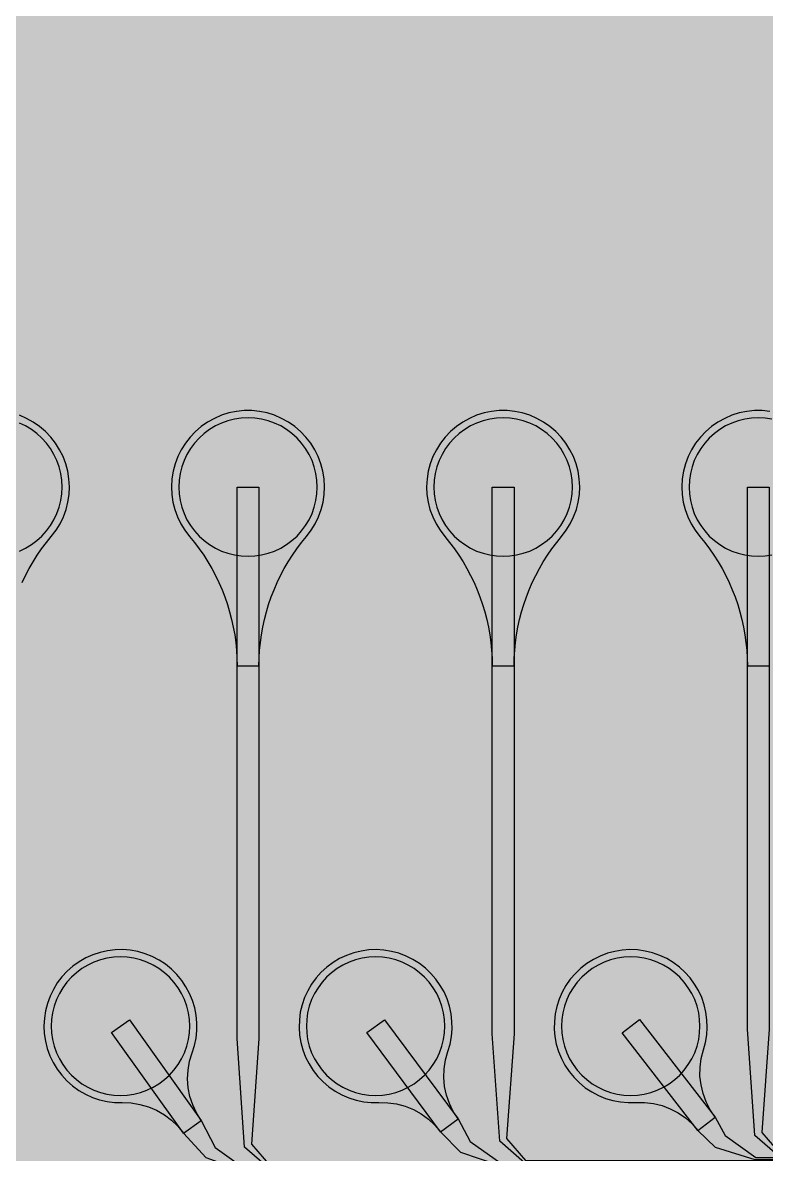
# Model space of a CAD drawing. Header units: metres. Extents: x -7231 to 10969, y -37556 to 1873.
# Drawn here: x 5872 to 6893, y -28847 to -27294 of the extents above; entities that cross this region are included whole.
import ezdxf

# ---------------------------------------------------------------- set-up
doc = ezdxf.new("R2010")
doc.units = ezdxf.units.M
for name, color, linetype in [('Metal1', 4, 'CONTINUOUS'), ('Metal2', 3, 'CONTINUOUS'), ('Polyimide', 7, 'CONTINUOUS'), ('Polyimide_Negative', 5, 'CONTINUOUS')]:
    doc.layers.add(name, color=color, linetype=linetype)

msp = doc.modelspace()

# ---------------------------------------------------------------- hatches: boundary and pattern name
at = {"layer": 'Polyimide'}
msp.add_hatch(color=7, dxfattribs=at).paths.add_polyline_path([(4065.7, -468), (4066.7, -502), (4068.5, -536), (4071.4, -570), (4075.5, -604), (4081, -638), (4088, -672), (4096.5, -706), (4106.6, -740), (4118.3, -774), (4131.6, -808), (4146.5, -842), (4162.9, -876), (4180.7, -910), (4199.8, -944), (4220.2, -978), (4241.7, -1012), (4264.2, -1046), (4287.5, -1080), (4311.5, -1114), (4336, -1148), (4360.9, -1182), (4385.9, -1216), (4410.9, -1250), (4435.7, -1284), (4460.2, -1318), (4484.2, -1352), (4507.5, -1385.9), (4530, -1419.9), (4551.5, -1453.9), (4571.9, -1487.9), (4591.1, -1521.9), (4608.9, -1555.9), (4625.3, -1589.9), (4640.1, -1623.9), (4653.4, -1657.9), (4665.1, -1691.9), (4675.2, -1725.9), (4683.7, -1759.9), (4690.7, -1793.9), (4696.2, -1827.9), (4700.3, -1861.9), (4703.2, -1895.9), (4705.1, -1929.9), (4706.1, -1963.9), (4706.4, -1997.9), (4706.5, -2031.9), (4706.5, -4793), (4710, -4838.4), (4720.2, -4882.7), (4737.1, -4925), (4760.1, -4964.2), (4788.9, -4999.5), (4822.6, -5030), (4860.5, -5055.1), (4901.8, -5074.2), (4901.8, -5074.2), (4970.7, -5105.2), (5034.7, -5145.3), (5092.8, -5193.5), (5143.8, -5249.2), (5186.9, -5311.2), (5221.2, -5378.4), (5246.2, -5449.7), (5261.4, -5523.7), (5266.5, -5599), (5261.4, -5674.3), (5246.2, -5748.3), (5221.2, -5819.6), (5186.9, -5886.8), (5143.8, -5948.8), (5092.8, -6004.5), (5034.7, -6052.7), (4970.7, -6092.8), (4901.8, -6123.8), (4860.5, -6142.9), (4822.6, -6168), (4788.9, -6198.5), (4760.1, -6233.8), (4737.1, -6273), (4720.2, -6315.3), (4710, -6359.6), (4706.5, -6405), (4706.5, -9221.5), (4710, -9266.9), (4720.2, -9311.2), (4737.1, -9353.5), (4760.1, -9392.7), (4788.9, -9428), (4822.6, -9458.5), (4860.5, -9483.6), (4901.8, -9502.7), (4970.7, -9533.7), (5034.7, -9573.8), (5092.8, -9622), (5143.8, -9677.7), (5186.9, -9739.7), (5221.2, -9806.9), (5246.2, -9878.2), (5261.4, -9952.2), (5266.5, -10027.5), (5261.4, -10102.8), (5246.2, -10176.8), (5221.2, -10248.1), (5186.9, -10315.3), (5143.8, -10377.3), (5092.8, -10433), (5034.7, -10481.2), (4970.7, -10521.3), (4901.8, -10552.3), (4860.5, -10571.4), (4822.6, -10596.5), (4788.9, -10627), (4760.1, -10662.3), (4737.1, -10701.5), (4720.2, -10743.8), (4710, -10788.1), (4706.5, -10833.5), (4706.5, -13650), (4710, -13695.4), (4720.2, -13739.7), (4737.1, -13782), (4760.1, -13821.2), (4788.9, -13856.5), (4822.6, -13887), (4860.5, -13912.1), (4901.8, -13931.2), (4970.7, -13962.2), (5034.7, -14002.2), (5092.8, -14050.5), (5143.8, -14106.2), (5186.9, -14168.2), (5221.2, -14235.4), (5246.2, -14306.7), (5261.4, -14380.7), (5266.5, -14456), (5261.4, -14531.3), (5246.2, -14605.3), (5221.2, -14676.5), (5186.9, -14743.8), (5143.8, -14805.8), (5092.8, -14861.5), (5034.7, -14909.7), (4970.7, -14949.8), (4901.8, -14980.8), (4860.5, -14999.9), (4822.6, -15025), (4788.9, -15055.5), (4760.1, -15090.8), (4737.1, -15130), (4720.2, -15172.3), (4710, -15216.6), (4706.5, -15262), (4706.5, -15456), (4720.9, -15750), (4764.1, -16041.3), (4835.7, -16326.8), (4934.9, -16604), (5060.7, -16870.2), (5212.1, -17122.7), (5387.5, -17359.2), (5585.2, -17577.3), (5803.3, -17775), (6039.8, -17950.4), (6292.3, -18101.8), (6558.4, -18227.6), (6835.6, -18326.8), (7121.2, -18398.3), (7412.4, -18441.5), (7706.5, -18456), (9969, -18456), (10047.4, -18459.8), (10125.1, -18471.4), (10201.2, -18490.4), (10275.2, -18516.9), (10346.1, -18550.5), (10413.5, -18590.8), (10476.5, -18637.6), (10534.7, -18690.3), (10587.4, -18748.5), (10634.2, -18811.5), (10674.5, -18878.9), (10708.1, -18949.8), (10734.6, -19023.8), (10753.6, -19099.9), (10765.2, -19177.6), (10769, -19256), (10769, -20895.8), (10730.2, -20951.4), (10694.6, -21009.1), (10662.2, -21068.6), (10633.2, -21129.9), (10607.6, -21192.7), (10585.5, -21256.7), (10566.9, -21322), (10552, -21388.1), (10540.8, -21455), (10533.4, -21522.3), (10529.6, -21590), (10529.6, -21657.8), (10533.4, -21725.5), (10540.8, -21792.9), (10552, -21859.7), (10566.9, -21925.9), (10585.5, -21991.1), (10607.6, -22055.2), (10633.2, -22117.9), (10662.2, -22179.2), (10694.6, -22238.7), (10730.2, -22296.4), (10769, -22352), (10769, -32454.2), (10728.7, -32510.5), (10691.7, -32568.9), (10658, -32629.3), (10627.8, -32691.6), (10601.2, -32755.4), (10578.2, -32820.7), (10558.9, -32887.1), (10543.4, -32954.5), (10531.8, -33022.7), (10524, -33091.4), (10520.1, -33160.5), (10520.1, -33229.7), (10524, -33298.8), (10531.8, -33367.5), (10543.4, -33435.7), (10558.9, -33503.1), (10578.2, -33569.5), (10601.2, -33634.8), (10627.8, -33698.6), (10658, -33760.8), (10691.7, -33821.3), (10728.7, -33879.7), (10769, -33936), (10769, -36556), (10765.2, -36634.4), (10753.6, -36712.1), (10734.6, -36788.2), (10708.1, -36862.1), (10674.5, -36933.1), (10634.2, -37000.5), (10587.4, -37063.5), (10534.7, -37121.7), (10476.5, -37174.4), (10413.5, -37221.2), (10346.1, -37261.5), (10275.2, -37295.1), (10201.2, -37321.6), (10125.1, -37340.6), (10047.4, -37352.1), (9969, -37356), (-6231, -37356), (-6309.4, -37352.1), (-6387.1, -37340.6), (-6463.2, -37321.6), (-6537.2, -37295.1), (-6608.1, -37261.5), (-6675.5, -37221.2), (-6738.5, -37174.4), (-6796.7, -37121.7), (-6849.4, -37063.5), (-6896.2, -37000.5), (-6936.5, -36933.1), (-6970.1, -36862.1), (-6996.6, -36788.2), (-7015.6, -36712.1), (-7027.2, -36634.4), (-7031, -36556), (-7031, -33936), (-6990.7, -33879.8), (-6953.7, -33821.3), (-6920, -33760.9), (-6889.8, -33698.6), (-6863.2, -33634.8), (-6840.2, -33569.5), (-6820.9, -33503.1), (-6805.4, -33435.7), (-6793.7, -33367.5), (-6785.9, -33298.8), (-6782, -33229.7), (-6782, -33160.5), (-6785.9, -33091.4), (-6793.7, -33022.7), (-6805.4, -32954.5), (-6820.9, -32887.1), (-6840.2, -32820.6), (-6863.2, -32755.4), (-6889.8, -32691.5), (-6920, -32629.3), (-6953.7, -32568.9), (-6990.7, -32510.4), (-7031, -32454.2), (-7031, -22364.8), (-6990.7, -22308.6), (-6953.7, -22250.1), (-6920, -22189.7), (-6889.8, -22127.5), (-6863.2, -22063.6), (-6840.2, -21998.4), (-6820.9, -21931.9), (-6805.4, -21864.5), (-6793.7, -21796.3), (-6785.9, -21727.6), (-6782, -21658.5), (-6782, -21589.3), (-6785.9, -21520.3), (-6793.7, -21451.5), (-6805.4, -21383.3), (-6820.9, -21315.9), (-6840.2, -21249.5), (-6863.2, -21184.2), (-6889.8, -21120.4), (-6920, -21058.1), (-6953.7, -20997.7), (-6990.7, -20939.3), (-7031, -20883), (-7031, -19256), (-7027.2, -19177.6), (-7015.6, -19099.9), (-6996.6, -19023.8), (-6970.1, -18949.8), (-6936.5, -18878.9), (-6896.2, -18811.5), (-6849.4, -18748.5), (-6796.7, -18690.3), (-6738.5, -18637.6), (-6675.5, -18590.8), (-6608.1, -18550.5), (-6537.2, -18516.9), (-6463.2, -18490.4), (-6387.1, -18471.4), (-6309.4, -18459.8), (-6231, -18456), (-3968.5, -18456), (-3674.4, -18441.5), (-3383.2, -18398.3), (-3097.6, -18326.8), (-2820.4, -18227.6), (-2554.3, -18101.8), (-2301.8, -17950.4), (-2065.3, -17775), (-1847.2, -17577.3), (-1649.5, -17359.2), (-1474.1, -17122.7), (-1322.7, -16870.2), (-1196.9, -16604), (-1097.7, -16326.8), (-1026.1, -16041.3), (-982.9, -15750), (-968.5, -15456), (-968.5, -15262), (-972, -15216.6), (-982.2, -15172.3), (-999.1, -15130), (-1022.1, -15090.8), (-1050.9, -15055.5), (-1084.6, -15025), (-1122.5, -14999.9), (-1163.8, -14980.8), (-1232.7, -14949.8), (-1296.7, -14909.7), (-1354.8, -14861.5), (-1405.8, -14805.8), (-1448.9, -14743.8), (-1483.2, -14676.5), (-1508.2, -14605.3), (-1523.4, -14531.3), (-1528.5, -14456), (-1523.4, -14380.7), (-1508.2, -14306.7), (-1483.2, -14235.4), (-1448.9, -14168.2), (-1405.8, -14106.2), (-1354.8, -14050.5), (-1296.7, -14002.2), (-1232.7, -13962.2), (-1163.8, -13931.2), (-1122.5, -13912.1), (-1084.6, -13887), (-1050.9, -13856.5), (-1022.1, -13821.2), (-999.1, -13782), (-982.2, -13739.7), (-972, -13695.4), (-968.5, -13650), (-968.5, -12309.6), (-972, -12264.3), (-982.2, -12219.9), (-999.1, -12177.7), (-1022.1, -12138.5), (-1050.9, -12103.2), (-1084.6, -12072.6), (-1122.5, -12047.5), (-1163.8, -12028.5), (-1232.7, -11997.4), (-1296.7, -11957.4), (-1354.8, -11909.1), (-1405.8, -11853.5), (-1448.9, -11791.5), (-1483.2, -11724.2), (-1508.2, -11653), (-1523.4, -11579), (-1528.5, -11503.7), (-1523.4, -11428.3), (-1508.2, -11354.4), (-1483.2, -11283.1), (-1448.9, -11215.9), (-1405.8, -11153.8), (-1354.8, -11098.2), (-1296.7, -11049.9), (-1232.7, -11009.9), (-1163.8, -10978.8), (-1122.5, -10959.8), (-1084.6, -10934.7), (-1050.9, -10904.1), (-1022.1, -10868.9), (-999.1, -10829.6), (-982.2, -10787.4), (-972, -10743), (-968.5, -10697.7), (-968.5, -9357.3), (-972, -9311.9), (-982.2, -9267.6), (-999.1, -9225.4), (-1022.1, -9186.1), (-1050.9, -9150.8), (-1084.6, -9120.3), (-1122.5, -9095.2), (-1163.8, -9076.2), (-1163.8, -9076.2), (-1232.7, -9045.1), (-1296.7, -9005.1), (-1354.8, -8956.8), (-1405.8, -8901.1), (-1448.9, -8839.1), (-1483.2, -8771.9), (-1508.2, -8700.6), (-1523.4, -8626.7), (-1528.5, -8551.3), (-1523.4, -8476), (-1508.2, -8402), (-1483.2, -8330.8), (-1448.9, -8263.5), (-1405.8, -8201.5), (-1354.8, -8145.9), (-1296.7, -8097.6), (-1232.7, -8057.6), (-1163.8, -8026.5), (-1163.8, -8026.5), (-1122.5, -8007.4), (-1084.6, -7982.4), (-1050.9, -7951.8), (-1022.1, -7916.5), (-999.1, -7877.3), (-982.2, -7835), (-972, -7790.7), (-968.5, -7745.4), (-968.5, -6405), (-972, -6359.6), (-982.2, -6315.3), (-999.1, -6273), (-1022.1, -6233.8), (-1050.9, -6198.5), (-1084.6, -6168), (-1122.5, -6142.9), (-1163.8, -6123.8), (-1163.8, -6123.8), (-1232.7, -6092.8), (-1296.7, -6052.7), (-1354.8, -6004.5), (-1405.8, -5948.8), (-1448.9, -5886.8), (-1483.2, -5819.6), (-1508.2, -5748.3), (-1523.4, -5674.3), (-1528.5, -5599), (-1523.4, -5523.7), (-1508.2, -5449.7), (-1483.2, -5378.4), (-1448.9, -5311.2), (-1405.8, -5249.2), (-1354.8, -5193.5), (-1296.7, -5145.3), (-1232.7, -5105.2), (-1163.8, -5074.2), (-1163.8, -5074.2), (-1122.5, -5055.1), (-1084.6, -5030), (-1050.9, -4999.5), (-1022.1, -4964.2), (-999.1, -4925), (-982.2, -4882.7), (-972, -4838.4), (-968.5, -4793), (-968.5, -2031.9), (-968.4, -1997.9), (-968.1, -1963.9), (-967.1, -1929.9), (-965.2, -1895.9), (-962.2, -1861.9), (-958, -1827.9), (-952.4, -1793.9), (-945.3, -1759.9), (-936.6, -1725.9), (-926.4, -1691.9), (-914.4, -1657.9), (-900.9, -1623.9), (-885.7, -1589.9), (-869.1, -1555.9), (-850.9, -1521.9), (-831.4, -1487.9), (-810.6, -1453.9), (-788.7, -1419.9), (-765.8, -1385.9), (-742.1, -1352), (-717.6, -1318), (-692.7, -1284), (-667.4, -1250), (-641.9, -1216), (-616.4, -1182), (-591.1, -1148), (-566.1, -1114), (-541.7, -1080), (-517.9, -1046), (-495, -1012), (-473.1, -978), (-452.4, -944), (-432.8, -910), (-414.7, -876), (-398, -842), (-382.9, -808), (-369.3, -774), (-357.4, -740), (-347.1, -706), (-338.4, -672), (-331.3, -638), (-325.7, -604), (-321.5, -570), (-318.6, -536), (-316.7, -502), (-315.7, -468), (-315.3, -434), (-315.2, -400), (-315.2, 401), (-315.2, 451), (-315.2, 1644), (-270.2, 1644), (-270, 1637.1), (-269.4, 1630.3), (-268.2, 1623.5), (-266.7, 1616.8), (-264.7, 1610.2), (-262.3, 1603.8), (-259.4, 1597.6), (-256.2, 1591.5), (-252.6, 1585.7), (-248.6, 1580.1), (-244.2, 1574.8), (-239.5, 1569.8), (-234.5, 1565.1), (-229.2, 1560.7), (-223.6, 1556.7), (-217.8, 1553.1), (-211.7, 1549.8), (-205.4, 1547), (-199, 1544.6), (-192.4, 1542.6), (-185.7, 1541), (-179, 1539.9), (-172.1, 1539.2), (-165.2, 1539), (-158.4, 1539.2), (-151.5, 1539.9), (-144.8, 1541), (-138.1, 1542.6), (-131.5, 1544.6), (-125.1, 1547), (-118.8, 1549.8), (-112.8, 1553.1), (-106.9, 1556.7), (-101.3, 1560.7), (-96, 1565.1), (-91, 1569.8), (-86.3, 1574.8), (-81.9, 1580.1), (-77.9, 1585.7), (-74.3, 1591.5), (-71.1, 1597.6), (-68.2, 1603.8), (-65.8, 1610.2), (-63.8, 1616.8), (-62.3, 1623.5), (-61.1, 1630.3), (-60.5, 1637.1), (-60.2, 1644), (1853, 1644), (1853, 1573), (3815.2, 1573), (3815.5, 1579.5), (3816.1, 1586.1), (3817.2, 1592.5), (3818.7, 1598.9), (3820.6, 1605.1), (3822.9, 1611.3), (3825.6, 1617.2), (3828.6, 1623), (3832.1, 1628.6), (3835.9, 1633.9), (3840.1, 1638.9), (3844.5, 1643.7), (3849.3, 1648.2), (3854.4, 1652.3), (3859.7, 1656.1), (3865.2, 1659.6), (3871, 1662.7), (3877, 1665.4), (3883.1, 1667.7), (3889.4, 1669.6), (3895.7, 1671.1), (3902.2, 1672.1), (3908.7, 1672.8), (3915.2, 1673), (3921.8, 1672.8), (3928.3, 1672.1), (3934.8, 1671.1), (3941.1, 1669.6), (3947.4, 1667.7), (3953.5, 1665.4), (3959.5, 1662.7), (3965.2, 1659.6), (3970.8, 1656.1), (3976.1, 1652.3), (3981.2, 1648.2), (3986, 1643.7), (3990.4, 1638.9), (3994.6, 1633.9), (3998.4, 1628.6), (4001.9, 1623), (4004.9, 1617.2), (4007.6, 1611.3), (4009.9, 1605.1), (4011.8, 1598.9), (4013.3, 1592.5), (4014.4, 1586.1), (4015, 1579.5), (4015.2, 1573), (4065.2, 1573), (4065.2, 451), (4065.2, 401), (4065.2, -400), (4065.3, -434), (4065.7, -468)])

# ---------------------------------------------------------------- linework, layer by layer
at = {"layer": 'Metal1'}
for points in [[(2432.8, -19211.9), (2432.8, -30154.3), (2461.7, -30183.2), (9402.8, -30183.2), (9431.8, -30154.3), (9431.8, -28879.7), (9402.8, -28850.7), (6910.8, -28850.7), (6876.7, -28821), (6866.5, -28675.3), (6866.5, -27931), (6896.5, -27931), (6896.5, -28675.3), (6886.3, -28817), (6912.2, -28847.2), (9404.2, -28847.2), (9435.2, -28878.3), (9435.2, -30155.7), (9404.2, -30186.8), (2460.3, -30186.8), (2429.2, -30155.7), (2429.2, -19211.9)], [(2440.8, -19211.9), (2440.8, -30146.3), (2469.7, -30175.2), (9394.8, -30175.2), (9423.8, -30146.3), (9423.8, -28887.7), (9394.8, -28858.8), (6560.8, -28858.8), (6526.8, -28829), (6516.5, -28681.7), (6516.5, -27931), (6546.5, -27931), (6546.5, -28681.7), (6536.2, -28825), (6562.2, -28855.2), (9396.2, -28855.2), (9427.3, -28886.3), (9427.3, -30147.7), (9396.2, -30178.7), (2468.3, -30178.7), (2437.2, -30147.7), (2437.2, -19211.9)], [(2448.7, -19211.9), (2448.7, -30138.3), (2477.7, -30167.2), (9386.8, -30167.2), (9415.8, -30138.3), (9415.8, -28895.7), (9386.8, -28866.8), (6210.8, -28866.8), (6176.8, -28837), (6166.5, -28688.1), (6166.5, -27931), (6196.5, -27931), (6196.5, -28688.1), (6186.2, -28833), (6212.2, -28863.2), (9388.2, -28863.2), (9419.2, -28894.3), (9419.2, -30139.7), (9388.2, -30170.7), (2476.3, -30170.7), (2445.2, -30139.7), (2445.2, -19211.9)], [(5871.5, -28062.1), (5876.1, -28052.4), (5881.2, -28042.9), (5886.6, -28033.6), (5892.3, -28024.6), (5898.4, -28015.8), (5904.9, -28007.2), (5911.6, -27998.9), (5918.1, -27990.4), (5923.6, -27981.4), (5928.2, -27971.8), (5931.9, -27961.9), (5934.5, -27951.6), (5936, -27941.1), (5936.5, -27930.5), (5935.9, -27919.9), (5934.3, -27909.4), (5931.6, -27899.2), (5927.8, -27889.3), (5923.1, -27879.8), (5917.5, -27870.8), (5911, -27862.4), (5903.7, -27854.7), (5895.6, -27847.8), (5886.9, -27841.8), (5877.6, -27836.7), (5867.9, -27832.5)], [(6897.4, -27827.2), (6886.8, -27826.1), (6876.2, -27826.1), (6865.6, -27827.2), (6855.3, -27829.3), (6845.1, -27832.5), (6835.4, -27836.7), (6826.1, -27841.8), (6817.4, -27847.8), (6809.3, -27854.7), (6802, -27862.4), (6795.5, -27870.8), (6789.9, -27879.8), (6785.2, -27889.3), (6781.4, -27899.2), (6778.7, -27909.4), (6777.1, -27919.9), (6776.5, -27930.5), (6777, -27941.1), (6778.5, -27951.6), (6781.1, -27961.9), (6784.8, -27971.8), (6789.4, -27981.4), (6794.9, -27990.4), (6801.4, -27998.9), (6808.1, -28007.2), (6814.6, -28015.8), (6820.7, -28024.6), (6826.4, -28033.6), (6831.8, -28042.9), (6836.9, -28052.4), (6841.5, -28062.1), (6845.8, -28071.9), (6849.7, -28081.9), (6853.2, -28092.1), (6856.3, -28102.4), (6859, -28112.7), (6861.3, -28123.2), (6863.2, -28133.8), (6864.6, -28144.4), (6865.7, -28155.1), (6866.3, -28165.8), (6866.5, -28176.6), (6896.5, -28176.6)]]:
    msp.add_lwpolyline(points, dxfattribs=at)
for points in [[(6196.5, -28176.6), (6196.7, -28165.8), (6197.3, -28155.1), (6198.4, -28144.4), (6199.8, -28133.8), (6201.7, -28123.2), (6204, -28112.7), (6206.7, -28102.4), (6209.8, -28092.1), (6213.3, -28081.9), (6217.2, -28071.9), (6221.5, -28062.1), (6226.1, -28052.4), (6231.2, -28042.9), (6236.6, -28033.6), (6242.3, -28024.6), (6248.4, -28015.8), (6254.9, -28007.2), (6261.6, -27998.9), (6268.1, -27990.4), (6273.6, -27981.4), (6278.2, -27971.8), (6281.9, -27961.9), (6284.5, -27951.6), (6286, -27941.1), (6286.5, -27930.5), (6285.9, -27919.9), (6284.3, -27909.4), (6281.6, -27899.2), (6277.8, -27889.3), (6273.1, -27879.8), (6267.5, -27870.8), (6261, -27862.4), (6253.7, -27854.7), (6245.6, -27847.8), (6236.9, -27841.8), (6227.6, -27836.7), (6217.9, -27832.5), (6207.7, -27829.3), (6197.4, -27827.2), (6186.8, -27826.1), (6176.2, -27826.1), (6165.6, -27827.2), (6155.3, -27829.3), (6145.1, -27832.5), (6135.4, -27836.7), (6126.1, -27841.8), (6117.4, -27847.8), (6109.3, -27854.7), (6102, -27862.4), (6095.5, -27870.8), (6089.9, -27879.8), (6085.2, -27889.3), (6081.4, -27899.2), (6078.7, -27909.4), (6077.1, -27919.9), (6076.5, -27930.5), (6077, -27941.1), (6078.5, -27951.6), (6081.1, -27961.9), (6084.8, -27971.8), (6089.4, -27981.4), (6094.9, -27990.4), (6101.4, -27998.9), (6108.1, -28007.2), (6114.6, -28015.8), (6120.7, -28024.6), (6126.4, -28033.6), (6131.8, -28042.9), (6136.9, -28052.4), (6141.5, -28062.1), (6145.8, -28071.9), (6149.7, -28081.9), (6153.2, -28092.1), (6156.3, -28102.4), (6159, -28112.7), (6161.3, -28123.2), (6163.2, -28133.8), (6164.6, -28144.4), (6165.7, -28155.1), (6166.3, -28165.8), (6166.5, -28176.6), (6196.5, -28176.6)], [(6546.5, -28176.6), (6546.7, -28165.8), (6547.3, -28155.1), (6548.4, -28144.4), (6549.8, -28133.8), (6551.7, -28123.2), (6554, -28112.7), (6556.7, -28102.4), (6559.8, -28092.1), (6563.3, -28081.9), (6567.2, -28071.9), (6571.5, -28062.1), (6576.1, -28052.4), (6581.2, -28042.9), (6586.6, -28033.6), (6592.3, -28024.6), (6598.4, -28015.8), (6604.9, -28007.2), (6611.6, -27998.9), (6618.1, -27990.4), (6623.6, -27981.4), (6628.2, -27971.8), (6631.9, -27961.9), (6634.5, -27951.6), (6636, -27941.1), (6636.5, -27930.5), (6635.9, -27919.9), (6634.3, -27909.4), (6631.6, -27899.2), (6627.8, -27889.3), (6623.1, -27879.8), (6617.5, -27870.8), (6611, -27862.4), (6603.7, -27854.7), (6595.6, -27847.8), (6586.9, -27841.8), (6577.6, -27836.7), (6567.9, -27832.5), (6557.7, -27829.3), (6547.4, -27827.2), (6536.8, -27826.1), (6526.2, -27826.1), (6515.6, -27827.2), (6505.3, -27829.3), (6495.1, -27832.5), (6485.4, -27836.7), (6476.1, -27841.8), (6467.4, -27847.8), (6459.3, -27854.7), (6452, -27862.4), (6445.5, -27870.8), (6439.9, -27879.8), (6435.2, -27889.3), (6431.4, -27899.2), (6428.7, -27909.4), (6427.1, -27919.9), (6426.5, -27930.5), (6427, -27941.1), (6428.5, -27951.6), (6431.1, -27961.9), (6434.8, -27971.8), (6439.4, -27981.4), (6444.9, -27990.4), (6451.4, -27998.9), (6458.1, -28007.2), (6464.6, -28015.8), (6470.7, -28024.6), (6476.4, -28033.6), (6481.8, -28042.9), (6486.9, -28052.4), (6491.5, -28062.1), (6495.8, -28071.9), (6499.7, -28081.9), (6503.2, -28092.1), (6506.3, -28102.4), (6509, -28112.7), (6511.3, -28123.2), (6513.2, -28133.8), (6514.6, -28144.4), (6515.7, -28155.1), (6516.3, -28165.8), (6516.5, -28176.6), (6546.5, -28176.6)]]:
    msp.add_lwpolyline(points, close=True, dxfattribs=at)
at = {"layer": 'Metal2'}
for points in [[(2436.7, -19211.9), (2436.7, -30150.3), (2465.7, -30179.2), (9398.8, -30179.2), (9427.8, -30150.3), (9427.8, -28883.7), (9398.8, -28854.7), (6877.3, -28854.7), (6822.7, -28837.4), (6798.7, -28814.3), (6694.6, -28680.2), (6718.4, -28661.8), (6822.4, -28795.9), (6835.9, -28821.2), (6878.1, -28851.2), (9400.2, -28851.2), (9431.2, -28882.3), (9431.2, -30151.7), (9400.2, -30182.7), (2464.3, -30182.7), (2433.2, -30151.7), (2433.2, -19211.9)], [(2444.7, -19211.9), (2444.7, -30142.3), (2473.7, -30171.2), (9390.8, -30171.2), (9419.8, -30142.3), (9419.8, -28891.7), (9390.8, -28862.7), (6527.3, -28862.7), (6473.5, -28844.5), (6445.7, -28816.2), (6344.5, -28679.9), (6368.5, -28662.1), (6469.8, -28798.3), (6486.2, -28829.4), (6528.1, -28859.2), (9392.2, -28859.2), (9423.2, -28890.3), (9423.2, -30143.7), (9392.2, -30174.8), (2472.3, -30174.8), (2441.2, -30143.7), (2441.2, -19211.9)], [(2452.7, -19211.9), (2452.7, -30134.3), (2481.7, -30163.2), (9382.8, -30163.2), (9411.8, -30134.3), (9411.8, -28899.7), (9382.8, -28870.8), (6177.3, -28870.8), (6124.2, -28851.6), (6092.8, -28817.9), (5994.3, -28679.7), (6018.7, -28662.3), (6117.3, -28800.5), (6136.4, -28837.5), (6178.1, -28867.2), (9384.2, -28867.2), (9415.2, -28898.3), (9415.2, -30135.7), (9384.2, -30166.7), (2480.3, -30166.7), (2449.2, -30135.7), (2449.2, -19211.9)]]:
    msp.add_lwpolyline(points, dxfattribs=at)
for points in [[(6117.3, -28800.5), (6110.8, -28790.1), (6105.6, -28779.1), (6101.9, -28767.5), (6099.5, -28755.5), (6098.7, -28743.4), (6099.3, -28731.2), (6101.4, -28719.2), (6104.9, -28707.6), (6108.1, -28697.6), (6110.2, -28687.3), (6111.3, -28676.9), (6111.4, -28666.4), (6110.4, -28656), (6108.4, -28645.7), (6105.4, -28635.7), (6101.4, -28626), (6096.4, -28616.8), (6090.5, -28608.1), (6083.9, -28600), (6076.4, -28592.6), (6068.2, -28586.1), (6059.5, -28580.3), (6050.2, -28575.5), (6040.4, -28571.6), (6030.4, -28568.7), (6020, -28566.9), (6009.6, -28566), (5999.1, -28566.3), (5988.7, -28567.5), (5978.5, -28569.8), (5968.5, -28573.1), (5959, -28577.4), (5949.9, -28582.6), (5941.3, -28588.7), (5933.5, -28595.6), (5926.3, -28603.2), (5919.9, -28611.6), (5914.5, -28620.5), (5909.9, -28629.9), (5906.3, -28639.7), (5903.6, -28649.9), (5902.1, -28660.2), (5901.5, -28670.7), (5902, -28681.2), (5903.5, -28691.5), (5906.1, -28701.7), (5909.7, -28711.6), (5914.2, -28721), (5919.6, -28730), (5925.9, -28738.3), (5933, -28746), (5940.9, -28753), (5949.4, -28759.1), (5958.5, -28764.4), (5968, -28768.7), (5977.9, -28772), (5988.1, -28774.4), (5998.5, -28775.7), (6009, -28776), (6021.2, -28776.4), (6033.2, -28778.3), (6044.9, -28781.7), (6056.1, -28786.5), (6066.7, -28792.6), (6076.4, -28799.9), (6085.2, -28808.4), (6092.8, -28817.9), (6117.3, -28800.5)], [(6469.8, -28798.3), (6463.1, -28788.1), (6457.7, -28777.1), (6453.7, -28765.6), (6451.2, -28753.7), (6450.1, -28741.6), (6450.5, -28729.4), (6452.3, -28717.4), (6455.6, -28705.6), (6458.6, -28695.6), (6460.5, -28685.3), (6461.4, -28674.8), (6461.3, -28664.4), (6460.1, -28653.9), (6457.9, -28643.7), (6454.7, -28633.7), (6450.5, -28624.1), (6445.3, -28615), (6439.3, -28606.4), (6432.4, -28598.5), (6424.8, -28591.3), (6416.6, -28584.9), (6407.7, -28579.3), (6398.3, -28574.7), (6388.5, -28571), (6378.3, -28568.3), (6368, -28566.6), (6357.5, -28566), (6347.1, -28566.4), (6336.7, -28567.9), (6326.5, -28570.4), (6316.6, -28573.9), (6307.1, -28578.3), (6298.1, -28583.7), (6289.7, -28590), (6282, -28597), (6275, -28604.8), (6268.8, -28613.3), (6263.5, -28622.3), (6259.1, -28631.8), (6255.7, -28641.7), (6253.2, -28651.9), (6251.9, -28662.3), (6251.5, -28672.8), (6252.2, -28683.2), (6254, -28693.6), (6256.7, -28703.7), (6260.5, -28713.5), (6265.2, -28722.8), (6270.8, -28731.7), (6277.3, -28739.9), (6284.5, -28747.5), (6292.5, -28754.2), (6301.1, -28760.2), (6310.3, -28765.3), (6319.9, -28769.4), (6329.9, -28772.6), (6340.2, -28774.7), (6350.6, -28775.8), (6361.1, -28775.9), (6373.3, -28776.1), (6385.3, -28777.8), (6397.1, -28780.9), (6408.4, -28785.5), (6419.1, -28791.4), (6428.9, -28798.5), (6437.8, -28806.8), (6445.7, -28816.2), (6469.8, -28798.3)], [(6822.4, -28795.9), (6815.5, -28785.8), (6809.9, -28775), (6805.7, -28763.6), (6802.9, -28751.7), (6801.5, -28739.6), (6801.6, -28727.4), (6803.3, -28715.4), (6806.3, -28703.6), (6809.1, -28693.5), (6810.8, -28683.1), (6811.5, -28672.7), (6811.1, -28662.2), (6809.7, -28651.8), (6807.3, -28641.6), (6803.9, -28631.7), (6799.5, -28622.2), (6794.1, -28613.2), (6787.9, -28604.7), (6780.9, -28596.9), (6773.2, -28589.9), (6764.8, -28583.6), (6755.8, -28578.3), (6746.3, -28573.8), (6736.4, -28570.3), (6726.2, -28567.9), (6715.8, -28566.4), (6705.4, -28566), (6694.9, -28566.6), (6684.6, -28568.3), (6674.4, -28571), (6664.6, -28574.7), (6655.2, -28579.4), (6646.4, -28584.9), (6638.1, -28591.4), (6630.5, -28598.6), (6623.6, -28606.5), (6617.6, -28615.1), (6612.5, -28624.2), (6608.3, -28633.8), (6605.1, -28643.8), (6602.9, -28654.1), (6601.7, -28664.5), (6601.6, -28674.9), (6602.5, -28685.4), (6604.4, -28695.7), (6607.4, -28705.7), (6611.4, -28715.4), (6616.3, -28724.7), (6622.1, -28733.4), (6628.7, -28741.5), (6636.1, -28748.9), (6644.2, -28755.6), (6653, -28761.3), (6662.3, -28766.2), (6672, -28770.2), (6682, -28773.1), (6692.3, -28775), (6702.8, -28775.9), (6713.2, -28775.8), (6725.4, -28775.7), (6737.5, -28777.2), (6749.4, -28780.1), (6760.8, -28784.4), (6771.5, -28790.1), (6781.5, -28797), (6790.6, -28805.1), (6798.7, -28814.3), (6822.4, -28795.9)]]:
    msp.add_lwpolyline(points, close=True, dxfattribs=at)
at = {"layer": 'Polyimide_Negative'}
for points in [[(6276.5, -27931), (6276, -27921.7), (6274.7, -27912.5), (6272.4, -27903.4), (6269.3, -27894.6), (6265.3, -27886.2), (6260.5, -27878.2), (6254.9, -27870.7), (6248.7, -27863.8), (6241.8, -27857.6), (6234.3, -27852), (6226.3, -27847.2), (6217.9, -27843.2), (6209.1, -27840.1), (6200, -27837.8), (6190.8, -27836.5), (6181.5, -27836), (6172.2, -27836.5), (6163, -27837.8), (6153.9, -27840.1), (6145.1, -27843.2), (6136.7, -27847.2), (6128.7, -27852), (6121.2, -27857.6), (6114.3, -27863.8), (6108.1, -27870.7), (6102.5, -27878.2), (6097.7, -27886.2), (6093.7, -27894.6), (6090.6, -27903.4), (6088.3, -27912.5), (6087, -27921.7), (6086.5, -27931), (6087, -27940.3), (6088.3, -27949.5), (6090.6, -27958.6), (6093.7, -27967.4), (6097.7, -27975.8), (6102.5, -27983.8), (6108.1, -27991.3), (6114.3, -27998.2), (6121.2, -28004.4), (6128.7, -28010), (6136.7, -28014.8), (6145.1, -28018.8), (6153.9, -28021.9), (6163, -28024.2), (6172.2, -28025.5), (6181.5, -28026), (6190.8, -28025.5), (6200, -28024.2), (6209.1, -28021.9), (6217.9, -28018.8), (6226.3, -28014.8), (6234.3, -28010), (6241.8, -28004.4), (6248.7, -27998.2), (6254.9, -27991.3), (6260.5, -27983.8), (6265.3, -27975.8), (6269.3, -27967.4), (6272.4, -27958.6), (6274.7, -27949.5), (6276, -27940.3), (6276.5, -27931)], [(6626.5, -27931), (6626, -27921.7), (6624.7, -27912.5), (6622.4, -27903.4), (6619.3, -27894.6), (6615.3, -27886.2), (6610.5, -27878.2), (6604.9, -27870.7), (6598.7, -27863.8), (6591.8, -27857.6), (6584.3, -27852), (6576.3, -27847.2), (6567.9, -27843.2), (6559.1, -27840.1), (6550, -27837.8), (6540.8, -27836.5), (6531.5, -27836), (6522.2, -27836.5), (6513, -27837.8), (6503.9, -27840.1), (6495.1, -27843.2), (6486.7, -27847.2), (6478.7, -27852), (6471.2, -27857.6), (6464.3, -27863.8), (6458.1, -27870.7), (6452.5, -27878.2), (6447.7, -27886.2), (6443.7, -27894.6), (6440.6, -27903.4), (6438.3, -27912.5), (6437, -27921.7), (6436.5, -27931), (6437, -27940.3), (6438.3, -27949.5), (6440.6, -27958.6), (6443.7, -27967.4), (6447.7, -27975.8), (6452.5, -27983.8), (6458.1, -27991.3), (6464.3, -27998.2), (6471.2, -28004.4), (6478.7, -28010), (6486.7, -28014.8), (6495.1, -28018.8), (6503.9, -28021.9), (6513, -28024.2), (6522.2, -28025.5), (6531.5, -28026), (6540.8, -28025.5), (6550, -28024.2), (6559.1, -28021.9), (6567.9, -28018.8), (6576.3, -28014.8), (6584.3, -28010), (6591.8, -28004.4), (6598.7, -27998.2), (6604.9, -27991.3), (6610.5, -27983.8), (6615.3, -27975.8), (6619.3, -27967.4), (6622.4, -27958.6), (6624.7, -27949.5), (6626, -27940.3), (6626.5, -27931)], [(6101.5, -28671), (6101, -28661.7), (6099.7, -28652.5), (6097.4, -28643.4), (6094.3, -28634.6), (6090.3, -28626.2), (6085.5, -28618.2), (6079.9, -28610.7), (6073.7, -28603.8), (6066.8, -28597.6), (6059.3, -28592), (6051.3, -28587.2), (6042.9, -28583.2), (6034.1, -28580.1), (6025, -28577.8), (6015.8, -28576.5), (6006.5, -28576), (5997.2, -28576.5), (5988, -28577.8), (5978.9, -28580.1), (5970.1, -28583.2), (5961.7, -28587.2), (5953.7, -28592), (5946.2, -28597.6), (5939.3, -28603.8), (5933.1, -28610.7), (5927.5, -28618.2), (5922.7, -28626.2), (5918.7, -28634.6), (5915.6, -28643.4), (5913.3, -28652.5), (5912, -28661.7), (5911.5, -28671), (5912, -28680.3), (5913.3, -28689.5), (5915.6, -28698.6), (5918.7, -28707.4), (5922.7, -28715.8), (5927.5, -28723.8), (5933.1, -28731.3), (5939.3, -28738.2), (5946.2, -28744.4), (5953.7, -28750), (5961.7, -28754.8), (5970.1, -28758.8), (5978.9, -28761.9), (5988, -28764.2), (5997.2, -28765.5), (6006.5, -28766), (6015.8, -28765.5), (6025, -28764.2), (6034.1, -28761.9), (6042.9, -28758.8), (6051.3, -28754.8), (6059.3, -28750), (6066.8, -28744.4), (6073.7, -28738.2), (6079.9, -28731.3), (6085.5, -28723.8), (6090.3, -28715.8), (6094.3, -28707.4), (6097.4, -28698.6), (6099.7, -28689.5), (6101, -28680.3), (6101.5, -28671)], [(6451.5, -28671), (6451, -28661.7), (6449.7, -28652.5), (6447.4, -28643.4), (6444.3, -28634.6), (6440.3, -28626.2), (6435.5, -28618.2), (6429.9, -28610.7), (6423.7, -28603.8), (6416.8, -28597.6), (6409.3, -28592), (6401.3, -28587.2), (6392.9, -28583.2), (6384.1, -28580.1), (6375, -28577.8), (6365.8, -28576.5), (6356.5, -28576), (6347.2, -28576.5), (6338, -28577.8), (6328.9, -28580.1), (6320.1, -28583.2), (6311.7, -28587.2), (6303.7, -28592), (6296.2, -28597.6), (6289.3, -28603.8), (6283.1, -28610.7), (6277.5, -28618.2), (6272.7, -28626.2), (6268.7, -28634.6), (6265.6, -28643.4), (6263.3, -28652.5), (6262, -28661.7), (6261.5, -28671), (6262, -28680.3), (6263.3, -28689.5), (6265.6, -28698.6), (6268.7, -28707.4), (6272.7, -28715.8), (6277.5, -28723.8), (6283.1, -28731.3), (6289.3, -28738.2), (6296.2, -28744.4), (6303.7, -28750), (6311.7, -28754.8), (6320.1, -28758.8), (6328.9, -28761.9), (6338, -28764.2), (6347.2, -28765.5), (6356.5, -28766), (6365.8, -28765.5), (6375, -28764.2), (6384.1, -28761.9), (6392.9, -28758.8), (6401.3, -28754.8), (6409.3, -28750), (6416.8, -28744.4), (6423.7, -28738.2), (6429.9, -28731.3), (6435.5, -28723.8), (6440.3, -28715.8), (6444.3, -28707.4), (6447.4, -28698.6), (6449.7, -28689.5), (6451, -28680.3), (6451.5, -28671)], [(6801.5, -28671), (6801, -28661.7), (6799.7, -28652.5), (6797.4, -28643.4), (6794.3, -28634.6), (6790.3, -28626.2), (6785.5, -28618.2), (6779.9, -28610.7), (6773.7, -28603.8), (6766.8, -28597.6), (6759.3, -28592), (6751.3, -28587.2), (6742.9, -28583.2), (6734.1, -28580.1), (6725, -28577.8), (6715.8, -28576.5), (6706.5, -28576), (6697.2, -28576.5), (6688, -28577.8), (6678.9, -28580.1), (6670.1, -28583.2), (6661.7, -28587.2), (6653.7, -28592), (6646.2, -28597.6), (6639.3, -28603.8), (6633.1, -28610.7), (6627.5, -28618.2), (6622.7, -28626.2), (6618.7, -28634.6), (6615.6, -28643.4), (6613.3, -28652.5), (6612, -28661.7), (6611.5, -28671), (6612, -28680.3), (6613.3, -28689.5), (6615.6, -28698.6), (6618.7, -28707.4), (6622.7, -28715.8), (6627.5, -28723.8), (6633.1, -28731.3), (6639.3, -28738.2), (6646.2, -28744.4), (6653.7, -28750), (6661.7, -28754.8), (6670.1, -28758.8), (6678.9, -28761.9), (6688, -28764.2), (6697.2, -28765.5), (6706.5, -28766), (6715.8, -28765.5), (6725, -28764.2), (6734.1, -28761.9), (6742.9, -28758.8), (6751.3, -28754.8), (6759.3, -28750), (6766.8, -28744.4), (6773.7, -28738.2), (6779.9, -28731.3), (6785.5, -28723.8), (6790.3, -28715.8), (6794.3, -28707.4), (6797.4, -28698.6), (6799.7, -28689.5), (6801, -28680.3), (6801.5, -28671)]]:
    msp.add_lwpolyline(points, close=True, dxfattribs=at)
for points in [[(6900, -27837.8), (6890.8, -27836.5), (6881.5, -27836), (6872.2, -27836.5), (6863, -27837.8), (6853.9, -27840.1), (6845.1, -27843.2), (6836.7, -27847.2), (6828.7, -27852), (6821.2, -27857.6), (6814.3, -27863.8), (6808.1, -27870.7), (6802.5, -27878.2), (6797.7, -27886.2), (6793.7, -27894.6), (6790.6, -27903.4), (6788.3, -27912.5), (6787, -27921.7), (6786.5, -27931), (6787, -27940.3), (6788.3, -27949.5), (6790.6, -27958.6), (6793.7, -27967.4), (6797.7, -27975.8), (6802.5, -27983.8), (6808.1, -27991.3), (6814.3, -27998.2), (6821.2, -28004.4), (6828.7, -28010), (6836.7, -28014.8), (6845.1, -28018.8), (6853.9, -28021.9), (6863, -28024.2), (6872.2, -28025.5), (6881.5, -28026), (6890.8, -28025.5), (6900, -28024.2)], [(5867.9, -28018.8), (5876.3, -28014.8), (5884.3, -28010), (5891.8, -28004.4), (5898.7, -27998.2), (5904.9, -27991.3), (5910.5, -27983.8), (5915.3, -27975.8), (5919.3, -27967.4), (5922.4, -27958.6), (5924.7, -27949.5), (5926, -27940.3), (5926.5, -27931), (5926.5, -27931), (5926, -27921.7), (5924.7, -27912.5), (5922.4, -27903.4), (5919.3, -27894.6), (5915.3, -27886.2), (5910.5, -27878.2), (5904.9, -27870.7), (5898.7, -27863.8), (5891.8, -27857.6), (5884.3, -27852), (5876.3, -27847.2), (5867.9, -27843.2)]]:
    msp.add_lwpolyline(points, dxfattribs=at)

doc.saveas('drawing.dxf')
